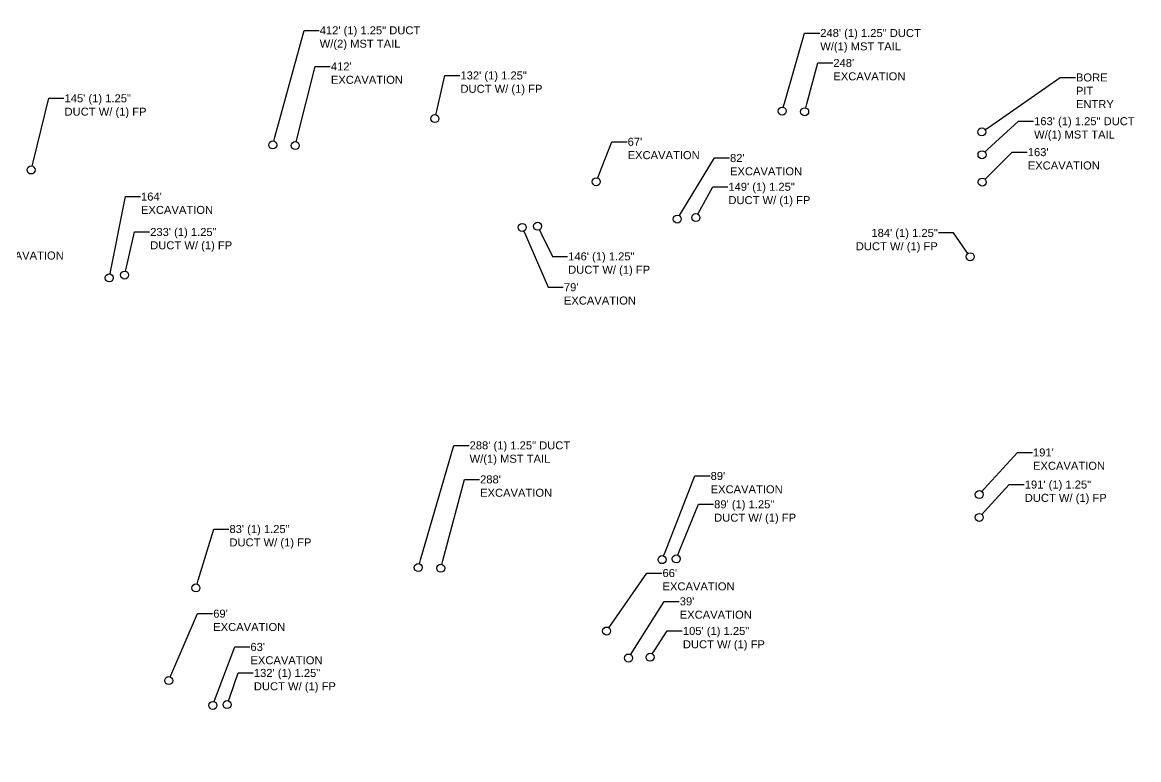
# Model space of a CAD drawing. Header units: millimetres. Extents: x -41032736 to 811436, y 699275 to 12282705.
# Drawn here: x -41030435 to -41029738, y 12281365 to 12281826 of the extents above; entities that cross this region are included whole.
import ezdxf
from ezdxf import colors
from ezdxf.entities.mleader import LeaderData, LeaderLine
from ezdxf.math import Vec2, Vec3

# ---------------------------------------------------------------- set-up
doc = ezdxf.new("R2010")
doc.units = ezdxf.units.MM
doc.header["$MEASUREMENT"] = 0
doc.layers.get('0').update_dxf_attribs({"linetype": 'CONTINUOUS'})
doc.layers.add('EXCAVATION', color=1, linetype='CONTINUOUS')
doc.styles.add('Legend', font='arial.ttf')

# ---------------------------------------------------------------- blocks, each defined once
blk = doc.blocks.new('_DotBlank')
at = {"color": 0, "linetype": 'ByBlock', "lineweight": -2}
blk.add_line((-0.5, 0), (-1, 0), dxfattribs=at)
blk.add_circle((0, 0), 0.5, dxfattribs=at)

msp = doc.modelspace()

# ---------------------------------------------------------------- leaders
at = {"layer": 'EXCAVATION', "linetype": 'Continuous'}
ml = msp.add_multileader_mtext('Standard', dxfattribs=at)
ml.set_content('412\' (1) 1.25" DUCT\\PW/(2) {\\W1;MST TAIL}', color=256, style='Legend')
ml.set_leader_properties()
ml.set_arrow_properties(name='DOTBLANK')
ml.build(insert=Vec2(0, 0))
ml.multileader.update_dxf_attribs({"dogleg_length": 0.36, "arrow_head_size": 5})
ctx = ml.context
ctx.base_point, ctx.char_height, ctx.arrow_head_size, ctx.landing_gap_size, ctx.plane_origin = Vec3(-41030249.85, 12281820.59), 5, 5, 0.347, Vec3(-41030289.76, 12281639.22)
notes = []
notes.append((ctx, [(0, (1, 1, 0), (-41030259.27, 12281820.59), (1, 0), 9.42, [(0, [(-41030278.79, 12281749.05)], 0, [])])]))
ctx.mtext.insert, ctx.mtext.width, ctx.mtext.flow_direction = Vec3(-41030249.5, 12281823.09), 0.00000000248, 5
ctx.mtext.has_bg_fill, ctx.mtext.bg_color, ctx.mtext.bg_scale_factor, ctx.mtext.bg_transparency, ctx.mtext.use_window_bg_color = 1, -1027028792, 1.5, 0, 1
ml = msp.add_multileader_mtext('Standard', dxfattribs=at)
ml.set_content('248\' (1) 1.25" DUCT\\PW/(1) {\\W1;MST TAIL}', color=256, style='Legend')
ml.set_leader_properties()
ml.set_arrow_properties(name='DOTBLANK')
ml.build(insert=Vec2(0, 0))
ml.multileader.update_dxf_attribs({"dogleg_length": 0.36, "arrow_head_size": 5})
ctx = ml.context
ctx.base_point, ctx.char_height, ctx.arrow_head_size, ctx.landing_gap_size, ctx.plane_origin = Vec3(-41029937.25, 12281818.93), 5, 5, 0.347, Vec3(-41029971.62, 12281660.37)
notes.append((ctx, [(0, (1, 1, 0), (-41029946.67, 12281818.93), (1, 0), 9.42, [(0, [(-41029960.65, 12281770.21)], 0, [])])]))
ctx.mtext.insert, ctx.mtext.width, ctx.mtext.flow_direction = Vec3(-41029936.9, 12281821.43), 0.00000000248, 5
ctx.mtext.has_bg_fill, ctx.mtext.bg_color, ctx.mtext.bg_scale_factor, ctx.mtext.bg_transparency, ctx.mtext.use_window_bg_color = 1, -1027028792, 1.5, 0, 1
ml = msp.add_multileader_mtext('Standard', dxfattribs=at)
ml.set_content('132\' (1) 1.25"\\PDUCT W/ (1) FP', color=256, style='Legend')
ml.set_leader_properties()
ml.set_arrow_properties(name='DOTBLANK')
ml.build(insert=Vec2(0, 0))
ml.multileader.update_dxf_attribs({"dogleg_length": 0.36, "arrow_head_size": 5})
ctx = ml.context
ctx.base_point, ctx.char_height, ctx.arrow_head_size, ctx.landing_gap_size, ctx.plane_origin = Vec3(-41030161.94, 12281792.43), 5, 5, 0.347, Vec3(-41030189.25, 12281654.43)
notes.append((ctx, [(0, (1, 1, 0), (-41030171.36, 12281792.43), (1, 0), 9.42, [(0, [(-41030177.57, 12281765.5)], 0, [])])]))
ctx.mtext.insert, ctx.mtext.width, ctx.mtext.flow_direction = Vec3(-41030161.6, 12281794.93), 0.00000000248, 5
ctx.mtext.has_bg_fill, ctx.mtext.bg_color, ctx.mtext.bg_scale_factor, ctx.mtext.bg_transparency, ctx.mtext.use_window_bg_color = 1, -1027028792, 1.5, 0, 1
ml = msp.add_multileader_mtext('Standard', dxfattribs=at)
ml.set_content('145\' (1) 1.25"\\PDUCT W/ (1) FP', color=256, style='Legend')
ml.set_leader_properties()
ml.set_arrow_properties(name='DOTBLANK')
ml.build(insert=Vec2(0, 0))
ml.multileader.update_dxf_attribs({"dogleg_length": 0.36, "arrow_head_size": 5})
ctx = ml.context
ctx.base_point, ctx.char_height, ctx.arrow_head_size, ctx.landing_gap_size, ctx.plane_origin = Vec3(-41030409.2, 12281778.16), 5, 5, 0.347, Vec3(-41030441.39, 12281622.33)
notes.append((ctx, [(0, (1, 1, 0), (-41030418.63, 12281778.16), (1, 0), 9.42, [(0, [(-41030429.71, 12281733.4)], 0, [])])]))
ctx.mtext.insert, ctx.mtext.width, ctx.mtext.flow_direction = Vec3(-41030408.86, 12281780.66), 0.00000000248, 5
ctx.mtext.has_bg_fill, ctx.mtext.bg_color, ctx.mtext.bg_scale_factor, ctx.mtext.bg_transparency, ctx.mtext.use_window_bg_color = 1, -1027028792, 1.5, 0, 1
ml = msp.add_multileader_mtext('Standard', dxfattribs=at)
ml.set_content('163\' (1) 1.25" DUCT\\PW/(1) {\\W1;MST TAIL}', color=256, style='Legend')
ml.set_leader_properties()
ml.set_arrow_properties(name='DOTBLANK')
ml.build(insert=Vec2(0, 0))
ml.multileader.update_dxf_attribs({"dogleg_length": 0.36, "arrow_head_size": 5})
ctx = ml.context
ctx.base_point, ctx.char_height, ctx.arrow_head_size, ctx.landing_gap_size, ctx.plane_origin = Vec3(-41029803.69, 12281763.86), 5, 5, 0.347, Vec3(-41029852.23, 12281614.2)
notes.append((ctx, [(0, (1, 1, 0), (-41029813.11, 12281763.86), (1, 0), 9.42, [(0, [(-41029835.87, 12281742.93)], 0, [])])]))
ctx.mtext.insert, ctx.mtext.width, ctx.mtext.flow_direction = Vec3(-41029803.34, 12281766.36), 0.00000000248, 5
ctx.mtext.has_bg_fill, ctx.mtext.bg_color, ctx.mtext.bg_scale_factor, ctx.mtext.bg_transparency, ctx.mtext.use_window_bg_color = 1, -1027028792, 1.5, 0, 1
at = {"layer": 'EXCAVATION', "color": 1, "lineweight": 9}
ml = msp.add_multileader_mtext('Standard', dxfattribs=at)
ml.set_content("82' \\PEXCAVATION ", color=1, style='Legend')
ml.set_leader_properties()
ml.set_arrow_properties(name='DOTBLANK')
ml.build(insert=Vec2(0, 0))
ml.multileader.update_dxf_attribs({"dogleg_length": 0.36, "arrow_head_size": 5})
ctx = ml.context
ctx.base_point, ctx.char_height, ctx.arrow_head_size, ctx.landing_gap_size, ctx.plane_origin = Vec3(-41029993.59, 12281740.9), 5, 5, 0.347, Vec3(-41029996.45, 12281648.81)
notes.append((ctx, [(1, (1, 1, 0), (-41030003.01, 12281740.9), (1, 0), 9.42, [(0, [(-41030026.19, 12281702.75)], 0, [])])]))
ctx.mtext.insert, ctx.mtext.width, ctx.mtext.defined_height, ctx.mtext.flow_direction = Vec3(-41029993.24, 12281743.4), 35.783, 11.4, 5
ctx.mtext.has_bg_fill, ctx.mtext.bg_color, ctx.mtext.bg_scale_factor, ctx.mtext.bg_transparency, ctx.mtext.use_window_bg_color = 1, -1027028792, 1.5, 0, 1
ml = msp.add_multileader_mtext('Standard', dxfattribs=at)
ml.set_content("79' \\PEXCAVATION ", color=1, style='Legend')
ml.set_leader_properties()
ml.set_arrow_properties(name='DOTBLANK')
ml.build(insert=Vec2(0, 0))
ml.multileader.update_dxf_attribs({"dogleg_length": 0.36, "arrow_head_size": 5})
ctx = ml.context
ctx.base_point, ctx.char_height, ctx.arrow_head_size, ctx.landing_gap_size, ctx.plane_origin = Vec3(-41030097.36, 12281660.21), 5, 5, 0.347, Vec3(-41030092.13, 12281641.95)
notes.append((ctx, [(1, (1, 1, 0), (-41030106.78, 12281660.21), (1, 0), 9.42, [(0, [(-41030123.02, 12281697.56)], 0, [])])]))
ctx.mtext.insert, ctx.mtext.width, ctx.mtext.defined_height, ctx.mtext.flow_direction = Vec3(-41030097.01, 12281662.71), 35.783, 11.4, 5
ctx.mtext.has_bg_fill, ctx.mtext.bg_color, ctx.mtext.bg_scale_factor, ctx.mtext.bg_transparency, ctx.mtext.use_window_bg_color = 1, -1027028792, 1.5, 0, 1
at = {"layer": 'EXCAVATION', "linetype": 'Continuous'}
ml = msp.add_multileader_mtext('Standard', dxfattribs=at)
ml.set_content('184\' (1) 1.25"\\PDUCT W/ (1) FP', color=256, style='Legend')
ml.set_leader_properties()
ml.set_arrow_properties(name='DOTBLANK')
ml.build(insert=Vec2(0, 0))
ml.multileader.update_dxf_attribs({"dogleg_length": 0.36, "arrow_head_size": 5})
ctx = ml.context
ctx.base_point, ctx.char_height, ctx.arrow_head_size, ctx.landing_gap_size, ctx.plane_origin = Vec3(-41029928.83, 12281694.1), 5, 5, 0.347, Vec3(-41029845.38, 12281584.17)
ctx.text_align_type = 2
notes.append((ctx, [(1, (1, 1, 0), (-41029853.71, 12281694.1), (-1, 0), 9.42, [(0, [(-41029843.26, 12281679.25)], 0, [])])]))
ctx.mtext.insert, ctx.mtext.width, ctx.mtext.alignment, ctx.mtext.flow_direction = Vec3(-41029863.48, 12281696.6), 0.00000000248, 3, 5
ctx.mtext.has_bg_fill, ctx.mtext.bg_color, ctx.mtext.bg_scale_factor, ctx.mtext.bg_transparency, ctx.mtext.use_window_bg_color = 1, -1027028792, 1.5, 0, 1
at = {"layer": 'EXCAVATION', "color": 1, "lineweight": 9}
ml = msp.add_multileader_mtext('Standard', dxfattribs=at)
ml.set_content("69' \\PEXCAVATION ", color=1, style='Legend')
ml.set_leader_properties()
ml.set_arrow_properties(name='DOTBLANK')
ml.build(insert=Vec2(0, 0))
ml.multileader.update_dxf_attribs({"dogleg_length": 0.36, "arrow_head_size": 5})
ctx = ml.context
ctx.base_point, ctx.char_height, ctx.arrow_head_size, ctx.landing_gap_size, ctx.plane_origin = Vec3(-41030454.72, 12281688.32), 5, 5, 0.347, Vec3(-41030440.81, 12281614.51)
notes.append((ctx, [(1, (1, 1, 0), (-41030464.14, 12281688.32), (1, 0), 9.42, [(0, [(-41030470.55, 12281668.45)], 0, [])])]))
ctx.mtext.insert, ctx.mtext.width, ctx.mtext.defined_height, ctx.mtext.flow_direction = Vec3(-41030454.37, 12281690.82), 35.783, 11.4, 5
ctx.mtext.has_bg_fill, ctx.mtext.bg_color, ctx.mtext.bg_scale_factor, ctx.mtext.bg_transparency, ctx.mtext.use_window_bg_color = 1, -1027028792, 1.5, 0, 1
at = {"layer": 'EXCAVATION', "linetype": 'Continuous'}
ml = msp.add_multileader_mtext('Standard', dxfattribs=at)
ml.set_content('288\' (1) 1.25" DUCT\\PW/(1) {\\W1;MST TAIL}', color=256, style='Legend')
ml.set_leader_properties()
ml.set_arrow_properties(name='DOTBLANK')
ml.build(insert=Vec2(0, 0))
ml.multileader.update_dxf_attribs({"dogleg_length": 0.36, "arrow_head_size": 5})
ctx = ml.context
ctx.base_point, ctx.char_height, ctx.arrow_head_size, ctx.landing_gap_size, ctx.plane_origin = Vec3(-41030156.23, 12281561.44), 5, 5, 0.347, Vec3(-41030198.92, 12281375.33)
notes.append((ctx, [(0, (1, 1, 0), (-41030165.65, 12281561.44), (1, 0), 9.42, [(0, [(-41030187.95, 12281485.17)], 0, [])])]))
ctx.mtext.insert, ctx.mtext.width, ctx.mtext.flow_direction = Vec3(-41030155.88, 12281563.94), 0.00000000248, 5
ctx.mtext.has_bg_fill, ctx.mtext.bg_color, ctx.mtext.bg_scale_factor, ctx.mtext.bg_transparency, ctx.mtext.use_window_bg_color = 1, -1027028792, 1.5, 0, 1
at = {"layer": 'EXCAVATION', "color": 1, "lineweight": 9}
ml = msp.add_multileader_mtext('Standard', dxfattribs=at)
ml.set_content("191' \\PEXCAVATION ", color=1, style='Legend')
ml.set_leader_properties()
ml.set_arrow_properties(name='DOTBLANK')
ml.build(insert=Vec2(0, 0))
ml.multileader.update_dxf_attribs({"dogleg_length": 0.36, "arrow_head_size": 5})
ctx = ml.context
ctx.base_point, ctx.char_height, ctx.arrow_head_size, ctx.landing_gap_size, ctx.plane_origin = Vec3(-41029804.39, 12281557.03), 5, 5, 0.347, Vec3(-41029807.86, 12281476.81)
notes.append((ctx, [(1, (1, 1, 0), (-41029813.81, 12281557.03), (1, 0), 9.42, [(0, [(-41029837.6, 12281530.75)], 0, [])])]))
ctx.mtext.insert, ctx.mtext.width, ctx.mtext.defined_height, ctx.mtext.flow_direction = Vec3(-41029804.04, 12281559.53), 35.783, 11.4, 5
ctx.mtext.has_bg_fill, ctx.mtext.bg_color, ctx.mtext.bg_scale_factor, ctx.mtext.bg_transparency, ctx.mtext.use_window_bg_color = 1, -1027028792, 1.5, 0, 1
ml = msp.add_multileader_mtext('Standard', dxfattribs=at)
ml.set_content("66' \\PEXCAVATION ", color=1, style='Legend')
ml.set_leader_properties()
ml.set_arrow_properties(name='DOTBLANK')
ml.build(insert=Vec2(0, 0))
ml.multileader.update_dxf_attribs({"dogleg_length": 0.36, "arrow_head_size": 5})
ctx = ml.context
ctx.base_point, ctx.char_height, ctx.arrow_head_size, ctx.landing_gap_size, ctx.plane_origin = Vec3(-41030035.76, 12281481.73), 5, 5, 0.347, Vec3(-41030040.58, 12281391.58)
notes.append((ctx, [(1, (1, 1, 0), (-41030045.18, 12281481.73), (1, 0), 9.42, [(0, [(-41030070.32, 12281445.52)], 0, [])])]))
ctx.mtext.insert, ctx.mtext.width, ctx.mtext.defined_height, ctx.mtext.flow_direction = Vec3(-41030035.41, 12281484.23), 35.783, 11.4, 5
ctx.mtext.has_bg_fill, ctx.mtext.bg_color, ctx.mtext.bg_scale_factor, ctx.mtext.bg_transparency, ctx.mtext.use_window_bg_color = 1, -1027028792, 1.5, 0, 1
ml = msp.add_multileader_mtext('Standard', dxfattribs=at)
ml.set_content("69' \\PEXCAVATION ", color=1, style='Legend')
ml.set_leader_properties()
ml.set_arrow_properties(name='DOTBLANK')
ml.build(insert=Vec2(0, 0))
ml.multileader.update_dxf_attribs({"dogleg_length": 0.36, "arrow_head_size": 5})
ctx = ml.context
ctx.base_point, ctx.char_height, ctx.arrow_head_size, ctx.landing_gap_size, ctx.plane_origin = Vec3(-41030316.35, 12281456.37), 5, 5, 0.347, Vec3(-41030314.06, 12281360.64)
notes.append((ctx, [(1, (1, 1, 0), (-41030325.77, 12281456.37), (1, 0), 9.42, [(0, [(-41030343.8, 12281414.58)], 0, [])])]))
ctx.mtext.insert, ctx.mtext.width, ctx.mtext.defined_height, ctx.mtext.flow_direction = Vec3(-41030316.01, 12281458.87), 35.783, 11.4, 5
ctx.mtext.has_bg_fill, ctx.mtext.bg_color, ctx.mtext.bg_scale_factor, ctx.mtext.bg_transparency, ctx.mtext.use_window_bg_color = 1, -1027028792, 1.5, 0, 1
for ctx, leaders in notes:
    for number, flags, end, landing, length, lines in leaders:
        leader = LeaderData()
        leader.index, (leader.has_last_leader_line, leader.has_dogleg_vector, leader.attachment_direction) = number, flags
        leader.last_leader_point, leader.dogleg_vector, leader.dogleg_length = Vec3(end), Vec3(landing), length
        for number, points, colour, breaks in lines:
            line = LeaderLine()
            line.index, line.vertices, line.color, line.breaks = number, Vec3.list(points), colors.encode_raw_color(colour), breaks
            leader.lines.append(line)
        ctx.leaders.append(leader)

# ---------------------------------------------------------------- next in the draw order: leaders
ml = msp.add_multileader_mtext('Standard', dxfattribs=at)
ml.set_content("412' \\PEXCAVATION ", color=1, style='Legend')
ml.set_leader_properties()
ml.set_arrow_properties(name='DOTBLANK')
ml.build(insert=Vec2(0, 0))
ml.multileader.update_dxf_attribs({"dogleg_length": 0.36, "arrow_head_size": 5})
ctx = ml.context
ctx.base_point, ctx.char_height, ctx.arrow_head_size, ctx.landing_gap_size, ctx.plane_origin = Vec3(-41030242.87, 12281798.05), 5, 5, 0.347, Vec3(-41030250.14, 12281695.81)
notes = []
notes.append((ctx, [(1, (1, 1, 0), (-41030252.29, 12281798.05), (1, 0), 9.42, [(0, [(-41030264.77, 12281748.62)], 0, [])])]))
ctx.mtext.insert, ctx.mtext.width, ctx.mtext.defined_height, ctx.mtext.flow_direction = Vec3(-41030242.52, 12281800.55), 35.783, 11.4, 5
ctx.mtext.has_bg_fill, ctx.mtext.bg_color, ctx.mtext.bg_scale_factor, ctx.mtext.bg_transparency, ctx.mtext.use_window_bg_color = 1, -1027028792, 1.5, 0, 1
ml = msp.add_multileader_mtext('Standard', dxfattribs=at)
ml.set_content("248' \\PEXCAVATION ", color=1, style='Legend')
ml.set_leader_properties()
ml.set_arrow_properties(name='DOTBLANK')
ml.build(insert=Vec2(0, 0))
ml.multileader.update_dxf_attribs({"dogleg_length": 0.36, "arrow_head_size": 5})
ctx = ml.context
ctx.base_point, ctx.char_height, ctx.arrow_head_size, ctx.landing_gap_size, ctx.plane_origin = Vec3(-41029929.07, 12281800.22), 5, 5, 0.347, Vec3(-41029932, 12281716.96)
notes.append((ctx, [(1, (1, 1, 0), (-41029938.49, 12281800.22), (1, 0), 9.42, [(0, [(-41029946.63, 12281769.78)], 0, [])])]))
ctx.mtext.insert, ctx.mtext.width, ctx.mtext.defined_height, ctx.mtext.flow_direction = Vec3(-41029928.72, 12281802.72), 35.783, 11.4, 5
ctx.mtext.has_bg_fill, ctx.mtext.bg_color, ctx.mtext.bg_scale_factor, ctx.mtext.bg_transparency, ctx.mtext.use_window_bg_color = 1, -1027028792, 1.5, 0, 1
at = {"layer": 'EXCAVATION', "color": 7, "lineweight": 9}
ml = msp.add_multileader_mtext('Standard', dxfattribs=at)
ml.set_content('BORE PIT ENTRY ', color=7, style='Legend')
ml.set_leader_properties()
ml.set_arrow_properties(name='DOTBLANK')
ml.build(insert=Vec2(0, 0))
ml.multileader.update_dxf_attribs({"dogleg_length": 0.36, "arrow_head_size": 5})
ctx = ml.context
ctx.base_point, ctx.char_height, ctx.arrow_head_size, ctx.landing_gap_size, ctx.plane_origin = Vec3(-41029777.57, 12281791.18), 5, 5, 0.347, Vec3(-41029821.37, 12281704.33)
notes.append((ctx, [(1, (1, 1, 0), (-41029786.99, 12281791.18), (1, 0), 9.42, [(0, [(-41029836, 12281757.15)], 0, [])])]))
ctx.mtext.insert, ctx.mtext.width, ctx.mtext.defined_height, ctx.mtext.flow_direction = Vec3(-41029777.22, 12281793.68), 22.8053, 11.4, 5
ctx.mtext.has_bg_fill, ctx.mtext.bg_color, ctx.mtext.bg_scale_factor, ctx.mtext.bg_transparency, ctx.mtext.use_window_bg_color = 1, -1027028792, 1.5, 0, 1
at = {"layer": 'EXCAVATION', "color": 1, "lineweight": 9}
ml = msp.add_multileader_mtext('Standard', dxfattribs=at)
ml.set_content("163' \\PEXCAVATION ", color=1, style='Legend')
ml.set_leader_properties()
ml.set_arrow_properties(name='DOTBLANK')
ml.build(insert=Vec2(0, 0))
ml.multileader.update_dxf_attribs({"dogleg_length": 0.36, "arrow_head_size": 5})
ctx = ml.context
ctx.base_point, ctx.char_height, ctx.arrow_head_size, ctx.landing_gap_size, ctx.plane_origin = Vec3(-41029807.65, 12281744.54), 5, 5, 0.347, Vec3(-41029812.61, 12281670.79)
notes.append((ctx, [(1, (1, 1, 0), (-41029817.07, 12281744.54), (1, 0), 9.42, [(0, [(-41029835.71, 12281725.82)], 0, [])])]))
ctx.mtext.insert, ctx.mtext.width, ctx.mtext.defined_height, ctx.mtext.flow_direction = Vec3(-41029807.3, 12281747.04), 35.783, 11.4, 5
ctx.mtext.has_bg_fill, ctx.mtext.bg_color, ctx.mtext.bg_scale_factor, ctx.mtext.bg_transparency, ctx.mtext.use_window_bg_color = 1, -1027028792, 1.5, 0, 1
at = {"layer": 'EXCAVATION', "linetype": 'Continuous'}
ml = msp.add_multileader_mtext('Standard', dxfattribs=at)
ml.set_content('149\' (1) 1.25"\\PDUCT W/ (1) FP', color=256, style='Legend')
ml.set_leader_properties()
ml.set_arrow_properties(name='DOTBLANK')
ml.build(insert=Vec2(0, 0))
ml.multileader.update_dxf_attribs({"dogleg_length": 0.36, "arrow_head_size": 5})
ctx = ml.context
ctx.base_point, ctx.char_height, ctx.arrow_head_size, ctx.landing_gap_size, ctx.plane_origin = Vec3(-41029994.62, 12281722.91), 5, 5, 0.347, Vec3(-41030028.31, 12281593.41)
notes.append((ctx, [(0, (1, 1, 0), (-41030004.04, 12281722.91), (1, 0), 9.42, [(0, [(-41030014.57, 12281703.67)], 0, [])])]))
ctx.mtext.insert, ctx.mtext.width, ctx.mtext.flow_direction = Vec3(-41029994.27, 12281725.41), 0.00000000248, 5
ctx.mtext.has_bg_fill, ctx.mtext.bg_color, ctx.mtext.bg_scale_factor, ctx.mtext.bg_transparency, ctx.mtext.use_window_bg_color = 1, -1027028792, 1.5, 0, 1
at = {"layer": 'EXCAVATION', "color": 1, "lineweight": 9}
ml = msp.add_multileader_mtext('Standard', dxfattribs=at)
ml.set_content("164' \\PEXCAVATION ", color=1, style='Legend')
ml.set_leader_properties()
ml.set_arrow_properties(name='DOTBLANK')
ml.build(insert=Vec2(0, 0))
ml.multileader.update_dxf_attribs({"dogleg_length": 0.36, "arrow_head_size": 5})
ctx = ml.context
ctx.base_point, ctx.char_height, ctx.arrow_head_size, ctx.landing_gap_size, ctx.plane_origin = Vec3(-41030361.46, 12281716.79), 5, 5, 0.347, Vec3(-41030351.16, 12281612.09)
notes.append((ctx, [(1, (1, 1, 0), (-41030370.88, 12281716.79), (1, 0), 9.42, [(0, [(-41030380.9, 12281666.03)], 0, [])])]))
ctx.mtext.insert, ctx.mtext.width, ctx.mtext.defined_height, ctx.mtext.flow_direction = Vec3(-41030361.11, 12281719.29), 35.783, 11.4, 5
ctx.mtext.has_bg_fill, ctx.mtext.bg_color, ctx.mtext.bg_scale_factor, ctx.mtext.bg_transparency, ctx.mtext.use_window_bg_color = 1, -1027028792, 1.5, 0, 1
at = {"layer": 'EXCAVATION', "linetype": 'Continuous'}
ml = msp.add_multileader_mtext('Standard', dxfattribs=at)
ml.set_content('146\' (1) 1.25"\\PDUCT W/ (1) FP', color=256, style='Legend')
ml.set_leader_properties()
ml.set_arrow_properties(name='DOTBLANK')
ml.build(insert=Vec2(0, 0))
ml.multileader.update_dxf_attribs({"dogleg_length": 0.36, "arrow_head_size": 5})
ctx = ml.context
ctx.base_point, ctx.char_height, ctx.arrow_head_size, ctx.landing_gap_size, ctx.plane_origin = Vec3(-41030094.68, 12281679.45), 5, 5, 0.347, Vec3(-41030124.38, 12281588.45)
notes.append((ctx, [(0, (1, 1, 0), (-41030104.11, 12281679.45), (1, 0), 9.42, [(0, [(-41030113.42, 12281698.29)], 0, [])])]))
ctx.mtext.insert, ctx.mtext.width, ctx.mtext.flow_direction = Vec3(-41030094.34, 12281681.95), 0.00000000248, 5
ctx.mtext.has_bg_fill, ctx.mtext.bg_color, ctx.mtext.bg_scale_factor, ctx.mtext.bg_transparency, ctx.mtext.use_window_bg_color = 1, -1027028792, 1.5, 0, 1
at = {"layer": 'EXCAVATION', "color": 1, "lineweight": 9}
ml = msp.add_multileader_mtext('Standard', dxfattribs=at)
ml.set_content("288' \\PEXCAVATION ", color=1, style='Legend')
ml.set_leader_properties()
ml.set_arrow_properties(name='DOTBLANK')
ml.build(insert=Vec2(0, 0))
ml.multileader.update_dxf_attribs({"dogleg_length": 0.36, "arrow_head_size": 5})
ctx = ml.context
ctx.base_point, ctx.char_height, ctx.arrow_head_size, ctx.landing_gap_size, ctx.plane_origin = Vec3(-41030149.69, 12281540.19), 5, 5, 0.347, Vec3(-41030159.3, 12281431.92)
notes.append((ctx, [(1, (1, 1, 0), (-41030159.11, 12281540.19), (1, 0), 9.42, [(0, [(-41030173.93, 12281484.74)], 0, [])])]))
ctx.mtext.insert, ctx.mtext.width, ctx.mtext.defined_height, ctx.mtext.flow_direction = Vec3(-41030149.34, 12281542.69), 35.783, 11.4, 5
ctx.mtext.has_bg_fill, ctx.mtext.bg_color, ctx.mtext.bg_scale_factor, ctx.mtext.bg_transparency, ctx.mtext.use_window_bg_color = 1, -1027028792, 1.5, 0, 1
ml = msp.add_multileader_mtext('Standard', dxfattribs=at)
ml.set_content("89' \\PEXCAVATION ", color=1, style='Legend')
ml.set_leader_properties()
ml.set_arrow_properties(name='DOTBLANK')
ml.build(insert=Vec2(0, 0))
ml.multileader.update_dxf_attribs({"dogleg_length": 0.36, "arrow_head_size": 5})
ctx = ml.context
ctx.base_point, ctx.char_height, ctx.arrow_head_size, ctx.landing_gap_size, ctx.plane_origin = Vec3(-41030005.71, 12281542.35), 5, 5, 0.347, Vec3(-41030005.92, 12281436.14)
notes.append((ctx, [(1, (1, 1, 0), (-41030015.13, 12281542.35), (1, 0), 9.42, [(0, [(-41030035.66, 12281490.08)], 0, [])])]))
ctx.mtext.insert, ctx.mtext.width, ctx.mtext.defined_height, ctx.mtext.flow_direction = Vec3(-41030005.36, 12281544.85), 35.783, 11.4, 5
ctx.mtext.has_bg_fill, ctx.mtext.bg_color, ctx.mtext.bg_scale_factor, ctx.mtext.bg_transparency, ctx.mtext.use_window_bg_color = 1, -1027028792, 1.5, 0, 1
at = {"layer": 'EXCAVATION', "linetype": 'Continuous'}
ml = msp.add_multileader_mtext('Standard', dxfattribs=at)
ml.set_content('191\' (1) 1.25"\\PDUCT W/ (1) FP', color=256, style='Legend')
ml.set_leader_properties()
ml.set_arrow_properties(name='DOTBLANK')
ml.build(insert=Vec2(0, 0))
ml.multileader.update_dxf_attribs({"dogleg_length": 0.36, "arrow_head_size": 5})
ctx = ml.context
ctx.base_point, ctx.char_height, ctx.arrow_head_size, ctx.landing_gap_size, ctx.plane_origin = Vec3(-41029809.53, 12281536.99), 5, 5, 0.347, Vec3(-41029839.72, 12281421.41)
notes.append((ctx, [(0, (1, 1, 0), (-41029818.96, 12281536.99), (1, 0), 9.42, [(0, [(-41029837.6, 12281516.49)], 0, [])])]))
ctx.mtext.insert, ctx.mtext.width, ctx.mtext.flow_direction = Vec3(-41029809.19, 12281539.49), 0.00000000248, 5
ctx.mtext.has_bg_fill, ctx.mtext.bg_color, ctx.mtext.bg_scale_factor, ctx.mtext.bg_transparency, ctx.mtext.use_window_bg_color = 1, -1027028792, 1.5, 0, 1
ml = msp.add_multileader_mtext('Standard', dxfattribs=at)
ml.set_content('83\' (1) 1.25"\\PDUCT W/ (1) FP', color=256, style='Legend')
ml.set_leader_properties()
ml.set_arrow_properties(name='DOTBLANK')
ml.build(insert=Vec2(0, 0))
ml.multileader.update_dxf_attribs({"dogleg_length": 0.36, "arrow_head_size": 5})
ctx = ml.context
ctx.base_point, ctx.char_height, ctx.arrow_head_size, ctx.landing_gap_size, ctx.plane_origin = Vec3(-41030306.23, 12281509.2), 5, 5, 0.347, Vec3(-41030337.11, 12281358.85)
notes.append((ctx, [(0, (1, 1, 0), (-41030315.65, 12281509.2), (1, 0), 9.42, [(0, [(-41030326.78, 12281472.42)], 0, [])])]))
ctx.mtext.insert, ctx.mtext.width, ctx.mtext.flow_direction = Vec3(-41030305.88, 12281511.7), 0.00000000248, 5
ctx.mtext.has_bg_fill, ctx.mtext.bg_color, ctx.mtext.bg_scale_factor, ctx.mtext.bg_transparency, ctx.mtext.use_window_bg_color = 1, -1027028792, 1.5, 0, 1
at = {"layer": 'EXCAVATION', "color": 1, "lineweight": 9}
ml = msp.add_multileader_mtext('Standard', dxfattribs=at)
ml.set_content("39' \\PEXCAVATION ", color=1, style='Legend')
ml.set_leader_properties()
ml.set_arrow_properties(name='DOTBLANK')
ml.build(insert=Vec2(0, 0))
ml.multileader.update_dxf_attribs({"dogleg_length": 0.36, "arrow_head_size": 5})
ctx = ml.context
ctx.base_point, ctx.char_height, ctx.arrow_head_size, ctx.landing_gap_size, ctx.plane_origin = Vec3(-41030025, 12281464.05), 5, 5, 0.347, Vec3(-41030026.88, 12281374.72)
notes.append((ctx, [(1, (1, 1, 0), (-41030034.42, 12281464.05), (1, 0), 9.42, [(0, [(-41030056.62, 12281428.66)], 0, [])])]))
ctx.mtext.insert, ctx.mtext.width, ctx.mtext.defined_height, ctx.mtext.flow_direction = Vec3(-41030024.65, 12281466.55), 35.783, 11.4, 5
ctx.mtext.has_bg_fill, ctx.mtext.bg_color, ctx.mtext.bg_scale_factor, ctx.mtext.bg_transparency, ctx.mtext.use_window_bg_color = 1, -1027028792, 1.5, 0, 1
ml = msp.add_multileader_mtext('Standard', dxfattribs=at)
ml.set_content("63' \\PEXCAVATION ", color=1, style='Legend')
ml.set_leader_properties()
ml.set_arrow_properties(name='DOTBLANK')
ml.build(insert=Vec2(0, 0))
ml.multileader.update_dxf_attribs({"dogleg_length": 0.36, "arrow_head_size": 5})
ctx = ml.context
ctx.base_point, ctx.char_height, ctx.arrow_head_size, ctx.landing_gap_size, ctx.plane_origin = Vec3(-41030293.09, 12281435.59), 5, 5, 0.347, Vec3(-41030286.49, 12281345.13)
notes.append((ctx, [(1, (1, 1, 0), (-41030302.52, 12281435.59), (1, 0), 9.42, [(0, [(-41030316.23, 12281399.07)], 0, [])])]))
ctx.mtext.insert, ctx.mtext.width, ctx.mtext.defined_height, ctx.mtext.flow_direction = Vec3(-41030292.75, 12281438.09), 35.783, 11.4, 5
ctx.mtext.has_bg_fill, ctx.mtext.bg_color, ctx.mtext.bg_scale_factor, ctx.mtext.bg_transparency, ctx.mtext.use_window_bg_color = 1, -1027028792, 1.5, 0, 1
for ctx, leaders in notes:
    for number, flags, end, landing, length, lines in leaders:
        leader = LeaderData()
        leader.index, (leader.has_last_leader_line, leader.has_dogleg_vector, leader.attachment_direction) = number, flags
        leader.last_leader_point, leader.dogleg_vector, leader.dogleg_length = Vec3(end), Vec3(landing), length
        for number, points, colour, breaks in lines:
            line = LeaderLine()
            line.index, line.vertices, line.color, line.breaks = number, Vec3.list(points), colors.encode_raw_color(colour), breaks
            leader.lines.append(line)
        ctx.leaders.append(leader)

# ---------------------------------------------------------------- next in the draw order: leaders
ml = msp.add_multileader_mtext('Standard', dxfattribs=at)
ml.set_content("67' \\PEXCAVATION ", color=1, style='Legend')
ml.set_leader_properties()
ml.set_arrow_properties(name='DOTBLANK')
ml.build(insert=Vec2(0, 0))
ml.multileader.update_dxf_attribs({"dogleg_length": 0.36, "arrow_head_size": 5})
ctx = ml.context
ctx.base_point, ctx.char_height, ctx.arrow_head_size, ctx.landing_gap_size, ctx.plane_origin = Vec3(-41030057.54, 12281751), 5, 5, 0.347, Vec3(-41030045.62, 12281665.74)
notes = []
notes.append((ctx, [(1, (1, 1, 0), (-41030066.97, 12281751), (1, 0), 9.42, [(0, [(-41030076.81, 12281726.07)], 0, [])])]))
ctx.mtext.insert, ctx.mtext.width, ctx.mtext.defined_height, ctx.mtext.flow_direction = Vec3(-41030057.2, 12281753.5), 35.783, 11.4, 5
ctx.mtext.has_bg_fill, ctx.mtext.bg_color, ctx.mtext.bg_scale_factor, ctx.mtext.bg_transparency, ctx.mtext.use_window_bg_color = 1, -1027028792, 1.5, 0, 1
at = {"layer": 'EXCAVATION', "linetype": 'Continuous'}
ml = msp.add_multileader_mtext('Standard', dxfattribs=at)
ml.set_content('233\' (1) 1.25"\\PDUCT W/ (1) FP', color=256, style='Legend')
ml.set_leader_properties()
ml.set_arrow_properties(name='DOTBLANK')
ml.build(insert=Vec2(0, 0))
ml.multileader.update_dxf_attribs({"dogleg_length": 0.36, "arrow_head_size": 5})
ctx = ml.context
ctx.base_point, ctx.char_height, ctx.arrow_head_size, ctx.landing_gap_size, ctx.plane_origin = Vec3(-41030355.71, 12281694.7), 5, 5, 0.347, Vec3(-41030383.02, 12281556.69)
notes.append((ctx, [(0, (1, 1, 0), (-41030365.13, 12281694.7), (1, 0), 9.42, [(0, [(-41030371.34, 12281667.77)], 0, [])])]))
ctx.mtext.insert, ctx.mtext.width, ctx.mtext.flow_direction = Vec3(-41030355.36, 12281697.2), 0.00000000248, 5
ctx.mtext.has_bg_fill, ctx.mtext.bg_color, ctx.mtext.bg_scale_factor, ctx.mtext.bg_transparency, ctx.mtext.use_window_bg_color = 1, -1027028792, 1.5, 0, 1
ml = msp.add_multileader_mtext('Standard', dxfattribs=at)
ml.set_content('89\' (1) 1.25"\\PDUCT W/ (1) FP', color=256, style='Legend')
ml.set_leader_properties()
ml.set_arrow_properties(name='DOTBLANK')
ml.build(insert=Vec2(0, 0))
ml.multileader.update_dxf_attribs({"dogleg_length": 0.36, "arrow_head_size": 5})
ctx = ml.context
ctx.base_point, ctx.char_height, ctx.arrow_head_size, ctx.landing_gap_size, ctx.plane_origin = Vec3(-41030003.52, 12281524.65), 5, 5, 0.347, Vec3(-41030037.78, 12281380.74)
notes.append((ctx, [(0, (1, 1, 0), (-41030012.94, 12281524.65), (1, 0), 9.42, [(0, [(-41030026.81, 12281490.57)], 0, [])])]))
ctx.mtext.insert, ctx.mtext.width, ctx.mtext.flow_direction = Vec3(-41030003.17, 12281527.15), 0.00000000248, 5
ctx.mtext.has_bg_fill, ctx.mtext.bg_color, ctx.mtext.bg_scale_factor, ctx.mtext.bg_transparency, ctx.mtext.use_window_bg_color = 1, -1027028792, 1.5, 0, 1
ml = msp.add_multileader_mtext('Standard', dxfattribs=at)
ml.set_content('105\' (1) 1.25"\\PDUCT W/ (1) FP', color=256, style='Legend')
ml.set_leader_properties()
ml.set_arrow_properties(name='DOTBLANK')
ml.build(insert=Vec2(0, 0))
ml.multileader.update_dxf_attribs({"dogleg_length": 0.36, "arrow_head_size": 5})
ctx = ml.context
ctx.base_point, ctx.char_height, ctx.arrow_head_size, ctx.landing_gap_size, ctx.plane_origin = Vec3(-41030023.04, 12281445.57), 5, 5, 0.347, Vec3(-41030058.74, 12281319.32)
notes.append((ctx, [(0, (1, 1, 0), (-41030032.46, 12281445.57), (1, 0), 9.42, [(0, [(-41030043.13, 12281429.11)], 0, [])])]))
ctx.mtext.insert, ctx.mtext.width, ctx.mtext.flow_direction = Vec3(-41030022.69, 12281448.07), 0.00000000248, 5
ctx.mtext.has_bg_fill, ctx.mtext.bg_color, ctx.mtext.bg_scale_factor, ctx.mtext.bg_transparency, ctx.mtext.use_window_bg_color = 1, -1027028792, 1.5, 0, 1
ml = msp.add_multileader_mtext('Standard', dxfattribs=at)
ml.set_content('132\' (1) 1.25"\\PDUCT W/ (1) FP', color=256, style='Legend')
ml.set_leader_properties()
ml.set_arrow_properties(name='DOTBLANK')
ml.build(insert=Vec2(0, 0))
ml.multileader.update_dxf_attribs({"dogleg_length": 0.36, "arrow_head_size": 5})
ctx = ml.context
ctx.base_point, ctx.char_height, ctx.arrow_head_size, ctx.landing_gap_size, ctx.plane_origin = Vec3(-41030290.96, 12281419.35), 5, 5, 0.347, Vec3(-41030318.35, 12281289.72)
notes.append((ctx, [(0, (1, 1, 0), (-41030300.38, 12281419.35), (1, 0), 9.42, [(0, [(-41030307.38, 12281399.56)], 0, [])])]))
ctx.mtext.insert, ctx.mtext.width, ctx.mtext.flow_direction = Vec3(-41030290.61, 12281421.85), 0.00000000248, 5
ctx.mtext.has_bg_fill, ctx.mtext.bg_color, ctx.mtext.bg_scale_factor, ctx.mtext.bg_transparency, ctx.mtext.use_window_bg_color = 1, -1027028792, 1.5, 0, 1
for ctx, leaders in notes:
    for number, flags, end, landing, length, lines in leaders:
        leader = LeaderData()
        leader.index, (leader.has_last_leader_line, leader.has_dogleg_vector, leader.attachment_direction) = number, flags
        leader.last_leader_point, leader.dogleg_vector, leader.dogleg_length = Vec3(end), Vec3(landing), length
        for number, points, colour, breaks in lines:
            line = LeaderLine()
            line.index, line.vertices, line.color, line.breaks = number, Vec3.list(points), colors.encode_raw_color(colour), breaks
            leader.lines.append(line)
        ctx.leaders.append(leader)

doc.saveas('drawing.dxf')
